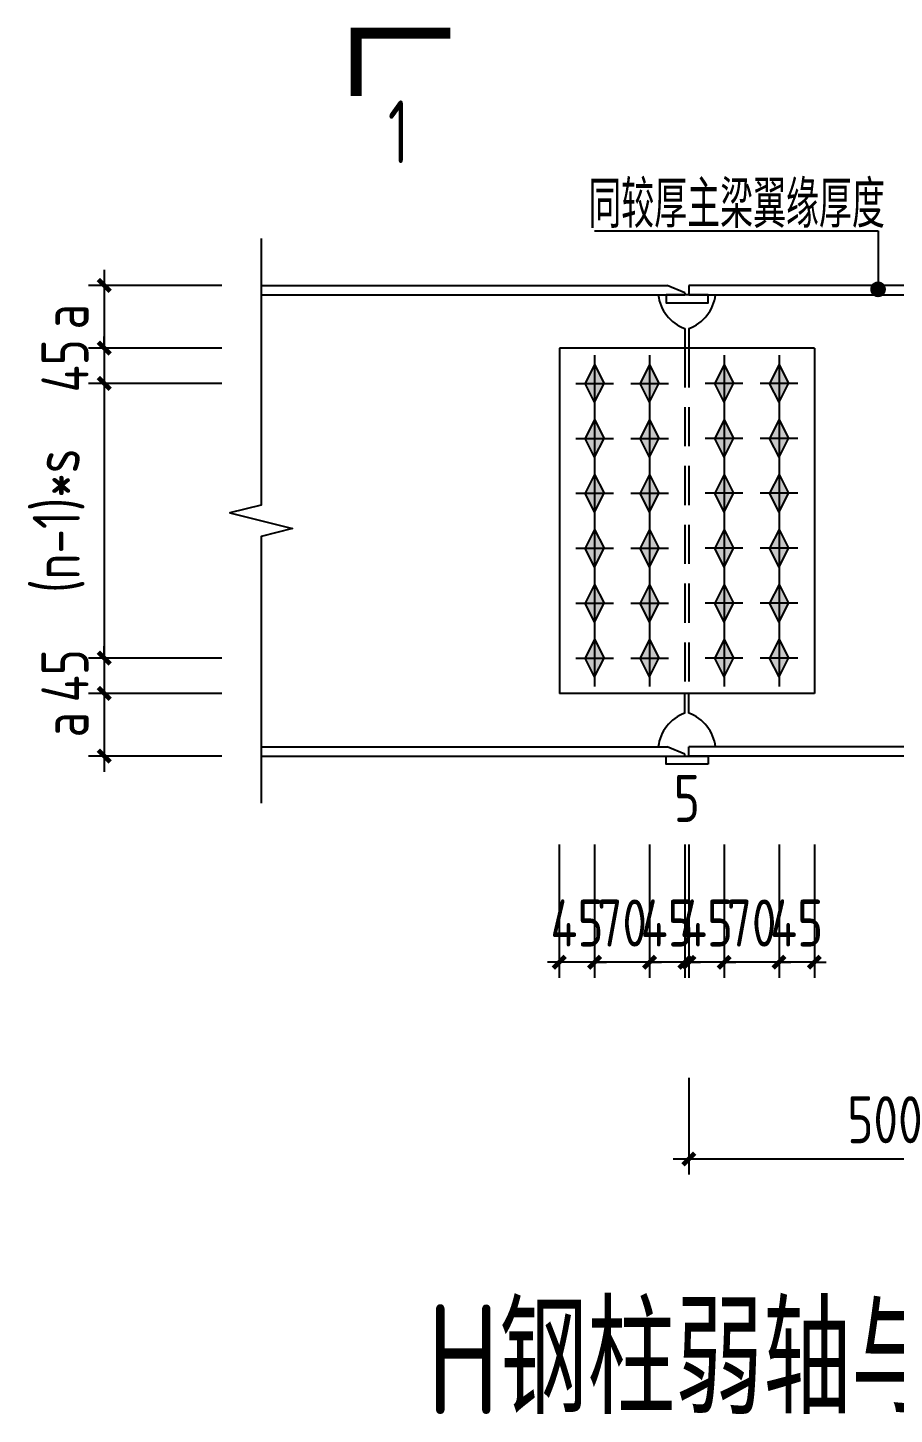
# Model space of a CAD drawing. Extents: x -89996 to 1006241, y -2176 to 440573.
# Drawn here: x 907182 to 912704, y 49274 to 58110 of the extents above; entities that cross this region are included whole.
import ezdxf
from ezdxf.enums import TextEntityAlignment as Align

# ---------------------------------------------------------------- set-up
doc = ezdxf.new("R2010")
doc.units = 0
doc.header["$LTSCALE"] = 1000
doc.header["$MEASUREMENT"] = 0
doc.linetypes.add('DASHED', pattern=[0.75, 0.5, -0.25])
for name, color, linetype in [('BOLT', 251, 'Continuous'), ('DIM', 146, 'Continuous'), ('GL', 150, 'Continuous'), ('PUB_DIM', 3, 'Continuous'), ('PUB_TEXT', 7, 'Continuous'), ('PZ', 202, 'Continuous'), ('TEXT', 7, 'Continuous'), ('引出线', 3, 'Continuous')]:
    doc.layers.add(name, color=color, linetype=linetype)
doc.styles.add('TSSD_Dimension', font='Tssdeng.shx', dxfattribs={"width": 0.8, "bigfont": 'hztxt.shx'})
doc.styles.add('TSSD_Label', font='tssdeng.shx', dxfattribs={"width": 0.7, "bigfont": 'hztxt.shx'})
doc.styles.add('TSSD_Norm', font='tssdeng.shx', dxfattribs={"bigfont": 'hztxt.shx'})
doc.styles.add('TSSD_Num', font='Tssdeng.shx', dxfattribs={"width": 0.7, "bigfont": 'hztxt.shx'})
doc.dimstyles.new('TSSD_20_100', dxfattribs={"dimtxt": 300, "dimasz": 75, "dimexe": 100, "dimexo": 250, "dimgap": 100, "dimtad": 1, "dimdec": 0, "dimlfac": 0.2, "dimzin": 0, "dimdsep": 46, "dimtxsty": 'TSSD_Dimension', "dimblk": 'ARCHTICK', "dimcen": 0, "dimdle": 100, "dimclrt": 7, "dimadec": 0, "dimazin": 0, "dimtfac": 1, "dimtdec": 0, "dimtix": 1, "dimtmove": 2, "dimatfit": 3, "dimfxl": 0, "dimtolj": 1, "dimtzin": 0, "dimarcsym": 0})

# ---------------------------------------------------------------- blocks, each defined once
blk = doc.blocks.new('_ArchTick')
at = {"color": 0, "linetype": 'ByBlock', "const_width": 0.4}
blk.add_lwpolyline([(-0.5, -0.5), (0.5, 0.5)], dxfattribs=at)
blk = doc.blocks.new('*D931')
at = {"layer": 'Defpoints', "color": 0, "ltscale": 1000, "transparency": 16777216}
for p in [(911969.4, 53154.4), (912194.4, 53154.4), (911969.4, 52154.4)]:
    blk.add_point(p, dxfattribs=at)
at = {"layer": 'DIM', "color": 0, "lineweight": -2, "ltscale": 1000, "transparency": 16777216}
for p, q in [((911969.4, 52904.4), (911969.4, 52054.4)), ((912194.4, 52904.4), (912194.4, 52054.4)), ((911969.4, 52154.4), (911894.4, 52154.4)), ((912194.4, 52154.4), (911969.4, 52154.4)), ((912194.4, 52154.4), (912269.4, 52154.4))]:
    blk.add_line(p, q, dxfattribs=at)
at = {"layer": 'DIM', "color": 0, "lineweight": -2, "ltscale": 1000, "transparency": 16777216, "xscale": 75, "yscale": 75, "zscale": 75}
blk.add_blockref('_ArchTick', (911969.4, 52154.4), dxfattribs=at)
at = {"layer": 'DIM', "color": 0, "lineweight": -2, "ltscale": 1000, "transparency": 16777216, "xscale": 75, "yscale": 75, "zscale": 75, "rotation": 180}
blk.add_blockref('_ArchTick', (912194.4, 52154.4), dxfattribs=at)
at = {"layer": 'DIM', "color": 7, "ltscale": 1000, "transparency": 16777216, "insert": (912081.9, 52404.4), "char_height": 300, "attachment_point": 5, "style": 'TSSD_Dimension'}
blk.add_mtext('\\A1;45', dxfattribs=at)
blk = doc.blocks.new('*D932')
at = {"layer": 'Defpoints', "color": 0, "ltscale": 1000, "transparency": 16777216}
for p in [(911394.4, 53154.4), (911619.4, 53154.4), (911394.4, 52154.4)]:
    blk.add_point(p, dxfattribs=at)
at = {"layer": 'DIM', "color": 0, "lineweight": -2, "ltscale": 1000, "transparency": 16777216}
for p, q in [((911394.4, 52904.4), (911394.4, 52054.4)), ((911619.4, 52904.4), (911619.4, 52054.4)), ((911394.4, 52154.4), (911319.4, 52154.4)), ((911619.4, 52154.4), (911394.4, 52154.4)), ((911619.4, 52154.4), (911694.4, 52154.4))]:
    blk.add_line(p, q, dxfattribs=at)
at = {"layer": 'DIM', "color": 0, "lineweight": -2, "ltscale": 1000, "transparency": 16777216, "xscale": 75, "yscale": 75, "zscale": 75}
blk.add_blockref('_ArchTick', (911394.4, 52154.4), dxfattribs=at)
at = {"layer": 'DIM', "color": 0, "lineweight": -2, "ltscale": 1000, "transparency": 16777216, "xscale": 75, "yscale": 75, "zscale": 75, "rotation": 180}
blk.add_blockref('_ArchTick', (911619.4, 52154.4), dxfattribs=at)
at = {"layer": 'DIM', "color": 7, "ltscale": 1000, "transparency": 16777216, "insert": (911506.9, 52404.4), "char_height": 300, "attachment_point": 5, "style": 'TSSD_Dimension'}
blk.add_mtext('\\A1;45', dxfattribs=at)
blk = doc.blocks.new('*D933')
at = {"layer": 'Defpoints', "color": 0, "ltscale": 1000, "transparency": 16777216}
for p in [(911369.4, 53154.4), (911394.4, 53154.4), (911369.4, 52154.4)]:
    blk.add_point(p, dxfattribs=at)
at = {"layer": 'DIM', "color": 0, "lineweight": -2, "ltscale": 1000, "transparency": 16777216}
for p, q in [((911369.4, 52904.4), (911369.4, 52054.4)), ((911394.4, 52904.4), (911394.4, 52054.4)), ((911369.4, 52154.4), (911294.4, 52154.4)), ((911394.4, 52154.4), (911369.4, 52154.4)), ((911394.4, 52154.4), (911469.4, 52154.4))]:
    blk.add_line(p, q, dxfattribs=at)
at = {"layer": 'DIM', "color": 0, "lineweight": -2, "ltscale": 1000, "transparency": 16777216, "xscale": 75, "yscale": 75, "zscale": 75}
blk.add_blockref('_ArchTick', (911369.4, 52154.4), dxfattribs=at)
at = {"layer": 'DIM', "color": 0, "lineweight": -2, "ltscale": 1000, "transparency": 16777216, "xscale": 75, "yscale": 75, "zscale": 75, "rotation": 180}
blk.add_blockref('_ArchTick', (911394.4, 52154.4), dxfattribs=at)
at = {"layer": 'DIM', "color": 7, "ltscale": 1000, "transparency": 16777216, "insert": (911381.9, 53198.6), "char_height": 300, "attachment_point": 5, "style": 'TSSD_Dimension'}
blk.add_mtext('\\A1;5', dxfattribs=at)
blk = doc.blocks.new('*D934')
at = {"layer": 'Defpoints', "color": 0, "ltscale": 1000, "transparency": 16777216}
for p in [(911144.4, 53154.4), (911369.4, 53154.4), (911144.4, 52154.4)]:
    blk.add_point(p, dxfattribs=at)
at = {"layer": 'DIM', "color": 0, "lineweight": -2, "ltscale": 1000, "transparency": 16777216}
for p, q in [((911144.4, 52904.4), (911144.4, 52054.4)), ((911369.4, 52904.4), (911369.4, 52054.4)), ((911144.4, 52154.4), (911069.4, 52154.4)), ((911369.4, 52154.4), (911144.4, 52154.4)), ((911369.4, 52154.4), (911444.4, 52154.4))]:
    blk.add_line(p, q, dxfattribs=at)
at = {"layer": 'DIM', "color": 0, "lineweight": -2, "ltscale": 1000, "transparency": 16777216, "xscale": 75, "yscale": 75, "zscale": 75}
blk.add_blockref('_ArchTick', (911144.4, 52154.4), dxfattribs=at)
at = {"layer": 'DIM', "color": 0, "lineweight": -2, "ltscale": 1000, "transparency": 16777216, "xscale": 75, "yscale": 75, "zscale": 75, "rotation": 180}
blk.add_blockref('_ArchTick', (911369.4, 52154.4), dxfattribs=at)
at = {"layer": 'DIM', "color": 7, "ltscale": 1000, "transparency": 16777216, "insert": (911256.9, 52404.4), "char_height": 300, "attachment_point": 5, "style": 'TSSD_Dimension'}
blk.add_mtext('\\A1;45', dxfattribs=at)
blk = doc.blocks.new('*D935')
at = {"layer": 'Defpoints', "color": 0, "ltscale": 1000, "transparency": 16777216}
for p in [(910569.4, 53154.4), (910794.4, 53154.4), (910569.4, 52154.4)]:
    blk.add_point(p, dxfattribs=at)
at = {"layer": 'DIM', "color": 0, "lineweight": -2, "ltscale": 1000, "transparency": 16777216}
for p, q in [((910569.4, 52904.4), (910569.4, 52054.4)), ((910794.4, 52904.4), (910794.4, 52054.4)), ((910569.4, 52154.4), (910494.4, 52154.4)), ((910794.4, 52154.4), (910569.4, 52154.4)), ((910794.4, 52154.4), (910869.4, 52154.4))]:
    blk.add_line(p, q, dxfattribs=at)
at = {"layer": 'DIM', "color": 0, "lineweight": -2, "ltscale": 1000, "transparency": 16777216, "xscale": 75, "yscale": 75, "zscale": 75}
blk.add_blockref('_ArchTick', (910569.4, 52154.4), dxfattribs=at)
at = {"layer": 'DIM', "color": 0, "lineweight": -2, "ltscale": 1000, "transparency": 16777216, "xscale": 75, "yscale": 75, "zscale": 75, "rotation": 180}
blk.add_blockref('_ArchTick', (910794.4, 52154.4), dxfattribs=at)
at = {"layer": 'DIM', "color": 7, "ltscale": 1000, "transparency": 16777216, "insert": (910681.9, 52404.4), "char_height": 300, "attachment_point": 5, "style": 'TSSD_Dimension'}
blk.add_mtext('\\A1;45', dxfattribs=at)
blk = doc.blocks.new('*D936')
at = {"layer": 'Defpoints', "color": 0, "ltscale": 1000, "transparency": 16777216}
for p in [(911394.4, 51667.7), (913894.4, 51667.7), (913894.4, 50900.9)]:
    blk.add_point(p, dxfattribs=at)
at = {"layer": 'DIM', "color": 0, "lineweight": -2, "ltscale": 1000, "transparency": 16777216}
for p, q in [((911394.4, 51417.7), (911394.4, 50800.9)), ((913894.4, 51417.7), (913894.4, 50800.9)), ((911294.4, 50900.9), (913994.4, 50900.9))]:
    blk.add_line(p, q, dxfattribs=at)
at = {"layer": 'DIM', "color": 0, "lineweight": -2, "ltscale": 1000, "transparency": 16777216, "xscale": 75, "yscale": 75, "zscale": 75, "rotation": 180}
blk.add_blockref('_ArchTick', (911394.4, 50900.9), dxfattribs=at)
at = {"layer": 'DIM', "color": 0, "lineweight": -2, "ltscale": 1000, "transparency": 16777216, "xscale": 75, "yscale": 75, "zscale": 75}
blk.add_blockref('_ArchTick', (913894.4, 50900.9), dxfattribs=at)
at = {"layer": 'DIM', "color": 7, "ltscale": 1000, "transparency": 16777216, "insert": (912644.4, 51150.9), "char_height": 300, "attachment_point": 5, "style": 'TSSD_Dimension'}
blk.add_mtext('\\A1;500', dxfattribs=at)
blk = doc.blocks.new('*D937')
at = {"layer": 'Defpoints', "color": 0, "ltscale": 1000, "transparency": 16777216}
for p in [(908669.4, 56467.7), (907669.4, 56067.7), (908669.4, 56067.7)]:
    blk.add_point(p, dxfattribs=at)
at = {"layer": 'DIM', "color": 0, "lineweight": -2, "ltscale": 1000, "transparency": 16777216}
for p, q in [((907669.4, 56567.7), (907669.4, 55967.7)), ((908419.4, 56467.7), (907569.4, 56467.7)), ((908419.4, 56067.7), (907569.4, 56067.7))]:
    blk.add_line(p, q, dxfattribs=at)
at = {"layer": 'DIM', "color": 0, "lineweight": -2, "ltscale": 1000, "transparency": 16777216, "xscale": 75, "yscale": 75, "zscale": 75}
for p, rotation in [((907669.4, 56467.7), 90), ((907669.4, 56067.7), 270)]:
    blk.add_blockref('_ArchTick', p, dxfattribs=dict(at, rotation=rotation))
at = {"layer": 'DIM', "color": 7, "ltscale": 1000, "transparency": 16777216, "insert": (907419.4, 56267.7), "char_height": 300, "attachment_point": 5, "rotation": 90, "style": 'TSSD_Dimension'}
blk.add_mtext('\\A1;a', dxfattribs=at)
blk = doc.blocks.new('*D938')
at = {"layer": 'Defpoints', "color": 0, "ltscale": 1000, "transparency": 16777216}
for p in [(908669.4, 56067.7), (907669.4, 55842.7), (908669.4, 55842.7)]:
    blk.add_point(p, dxfattribs=at)
at = {"layer": 'DIM', "color": 0, "lineweight": -2, "ltscale": 1000, "transparency": 16777216}
for p, q in [((907669.4, 56067.7), (907669.4, 56142.7)), ((908419.4, 56067.7), (907569.4, 56067.7)), ((907669.4, 56067.7), (907669.4, 55842.7)), ((908419.4, 55842.7), (907569.4, 55842.7)), ((907669.4, 55842.7), (907669.4, 55767.7))]:
    blk.add_line(p, q, dxfattribs=at)
at = {"layer": 'DIM', "color": 0, "lineweight": -2, "ltscale": 1000, "transparency": 16777216, "xscale": 75, "yscale": 75, "zscale": 75}
for p, rotation in [((907669.4, 56067.7), 270), ((907669.4, 55842.7), 90)]:
    blk.add_blockref('_ArchTick', p, dxfattribs=dict(at, rotation=rotation))
at = {"layer": 'DIM', "color": 7, "ltscale": 1000, "transparency": 16777216, "insert": (907419.4, 55955.2), "char_height": 300, "attachment_point": 5, "rotation": 90, "style": 'TSSD_Dimension'}
blk.add_mtext('\\A1;45', dxfattribs=at)
blk = doc.blocks.new('*D939')
at = {"layer": 'Defpoints', "color": 0, "ltscale": 1000, "transparency": 16777216}
for p in [(908669.4, 55842.7), (907669.4, 54092.7), (908669.4, 54092.7)]:
    blk.add_point(p, dxfattribs=at)
at = {"layer": 'DIM', "color": 0, "lineweight": -2, "ltscale": 1000, "transparency": 16777216}
for p, q in [((907669.4, 55942.7), (907669.4, 53992.7)), ((908419.4, 55842.7), (907569.4, 55842.7)), ((908419.4, 54092.7), (907569.4, 54092.7))]:
    blk.add_line(p, q, dxfattribs=at)
at = {"layer": 'DIM', "color": 0, "lineweight": -2, "ltscale": 1000, "transparency": 16777216, "xscale": 75, "yscale": 75, "zscale": 75}
for p, rotation in [((907669.4, 55842.7), 90), ((907669.4, 54092.7), 270)]:
    blk.add_blockref('_ArchTick', p, dxfattribs=dict(at, rotation=rotation))
at = {"layer": 'DIM', "color": 7, "ltscale": 1000, "transparency": 16777216, "insert": (907379, 54967.7), "char_height": 300, "attachment_point": 5, "rotation": 90, "style": 'TSSD_Dimension'}
blk.add_mtext('\\A1;(n-1)*s', dxfattribs=at)
blk = doc.blocks.new('*D940')
at = {"layer": 'Defpoints', "color": 0, "ltscale": 1000, "transparency": 16777216}
for p in [(908669.4, 54092.7), (907669.4, 53867.7), (908669.4, 53867.7)]:
    blk.add_point(p, dxfattribs=at)
at = {"layer": 'DIM', "color": 0, "lineweight": -2, "ltscale": 1000, "transparency": 16777216}
for p, q in [((907669.4, 54092.7), (907669.4, 54167.7)), ((908419.4, 54092.7), (907569.4, 54092.7)), ((907669.4, 54092.7), (907669.4, 53867.7)), ((908419.4, 53867.7), (907569.4, 53867.7)), ((907669.4, 53867.7), (907669.4, 53792.7))]:
    blk.add_line(p, q, dxfattribs=at)
at = {"layer": 'DIM', "color": 0, "lineweight": -2, "ltscale": 1000, "transparency": 16777216, "xscale": 75, "yscale": 75, "zscale": 75}
for p, rotation in [((907669.4, 54092.7), 270), ((907669.4, 53867.7), 90)]:
    blk.add_blockref('_ArchTick', p, dxfattribs=dict(at, rotation=rotation))
at = {"layer": 'DIM', "color": 7, "ltscale": 1000, "transparency": 16777216, "insert": (907419.4, 53980.2), "char_height": 300, "attachment_point": 5, "rotation": 90, "style": 'TSSD_Dimension'}
blk.add_mtext('\\A1;45', dxfattribs=at)
blk = doc.blocks.new('*D941')
at = {"layer": 'Defpoints', "color": 0, "ltscale": 1000, "transparency": 16777216}
for p in [(908669.4, 53867.7), (907669.4, 53467.7), (908669.4, 53467.7)]:
    blk.add_point(p, dxfattribs=at)
at = {"layer": 'DIM', "color": 0, "lineweight": -2, "ltscale": 1000, "transparency": 16777216}
for p, q in [((907669.4, 53967.7), (907669.4, 53367.7)), ((908419.4, 53867.7), (907569.4, 53867.7)), ((908419.4, 53467.7), (907569.4, 53467.7))]:
    blk.add_line(p, q, dxfattribs=at)
at = {"layer": 'DIM', "color": 0, "lineweight": -2, "ltscale": 1000, "transparency": 16777216, "xscale": 75, "yscale": 75, "zscale": 75}
for p, rotation in [((907669.4, 53867.7), 90), ((907669.4, 53467.7), 270)]:
    blk.add_blockref('_ArchTick', p, dxfattribs=dict(at, rotation=rotation))
at = {"layer": 'DIM', "color": 7, "ltscale": 1000, "transparency": 16777216, "insert": (907419.4, 53667.7), "char_height": 300, "attachment_point": 5, "rotation": 90, "style": 'TSSD_Dimension'}
blk.add_mtext('\\A1;a', dxfattribs=at)
blk = doc.blocks.new('*D948')
at = {"layer": 'Defpoints', "color": 0, "ltscale": 1000, "transparency": 16777216}
for p in [(910794.4, 53154.4), (911144.4, 53154.4), (910794.4, 52154.4)]:
    blk.add_point(p, dxfattribs=at)
at = {"layer": 'DIM', "color": 0, "lineweight": -2, "ltscale": 1000, "transparency": 16777216}
for p, q in [((910794.4, 52904.4), (910794.4, 52054.4)), ((911144.4, 52904.4), (911144.4, 52054.4)), ((910794.4, 52154.4), (910719.4, 52154.4)), ((911144.4, 52154.4), (910794.4, 52154.4)), ((911144.4, 52154.4), (911219.4, 52154.4))]:
    blk.add_line(p, q, dxfattribs=at)
at = {"layer": 'DIM', "color": 0, "lineweight": -2, "ltscale": 1000, "transparency": 16777216, "xscale": 75, "yscale": 75, "zscale": 75}
blk.add_blockref('_ArchTick', (910794.4, 52154.4), dxfattribs=at)
at = {"layer": 'DIM', "color": 0, "lineweight": -2, "ltscale": 1000, "transparency": 16777216, "xscale": 75, "yscale": 75, "zscale": 75, "rotation": 180}
blk.add_blockref('_ArchTick', (911144.4, 52154.4), dxfattribs=at)
at = {"layer": 'DIM', "color": 7, "ltscale": 1000, "transparency": 16777216, "insert": (910969.4, 52404.4), "char_height": 300, "attachment_point": 5, "style": 'TSSD_Dimension'}
blk.add_mtext('\\A1;70', dxfattribs=at)
blk = doc.blocks.new('*D949')
at = {"layer": 'Defpoints', "color": 0, "ltscale": 1000, "transparency": 16777216}
for p in [(911619.4, 53154.4), (911969.4, 53154.4), (911619.4, 52154.4)]:
    blk.add_point(p, dxfattribs=at)
at = {"layer": 'DIM', "color": 0, "lineweight": -2, "ltscale": 1000, "transparency": 16777216}
for p, q in [((911619.4, 52904.4), (911619.4, 52054.4)), ((911969.4, 52904.4), (911969.4, 52054.4)), ((911619.4, 52154.4), (911544.4, 52154.4)), ((911969.4, 52154.4), (911619.4, 52154.4)), ((911969.4, 52154.4), (912044.4, 52154.4))]:
    blk.add_line(p, q, dxfattribs=at)
at = {"layer": 'DIM', "color": 0, "lineweight": -2, "ltscale": 1000, "transparency": 16777216, "xscale": 75, "yscale": 75, "zscale": 75}
blk.add_blockref('_ArchTick', (911619.4, 52154.4), dxfattribs=at)
at = {"layer": 'DIM', "color": 0, "lineweight": -2, "ltscale": 1000, "transparency": 16777216, "xscale": 75, "yscale": 75, "zscale": 75, "rotation": 180}
blk.add_blockref('_ArchTick', (911969.4, 52154.4), dxfattribs=at)
at = {"layer": 'DIM', "color": 7, "ltscale": 1000, "transparency": 16777216, "insert": (911794.4, 52404.4), "char_height": 300, "attachment_point": 5, "style": 'TSSD_Dimension'}
blk.add_mtext('\\A1;70', dxfattribs=at)

msp = doc.modelspace()

# ---------------------------------------------------------------- hatches: boundary and pattern name
at = {"layer": 'BOLT', "ltscale": 1000}
for points in [[(910794.41, 55962.69), (910734.41, 55842.69), (910794.41, 55722.69), (910854.41, 55842.69)], [(911144.41, 55962.69), (911084.41, 55842.69), (911144.41, 55722.69), (911204.41, 55842.69)], [(911619.41, 55962.69), (911679.41, 55842.69), (911619.41, 55722.69), (911559.41, 55842.69)], [(911969.41, 55962.69), (912029.41, 55842.69), (911969.41, 55722.69), (911909.41, 55842.69)], [(910794.41, 55612.69), (910734.41, 55492.69), (910794.41, 55372.69), (910854.41, 55492.69)], [(911144.41, 55612.69), (911084.41, 55492.69), (911144.41, 55372.69), (911204.41, 55492.69)], [(911619.41, 55612.69), (911679.41, 55492.69), (911619.41, 55372.69), (911559.41, 55492.69)], [(911969.41, 55612.69), (912029.41, 55492.69), (911969.41, 55372.69), (911909.41, 55492.69)], [(910794.41, 55262.69), (910734.41, 55142.69), (910794.41, 55022.69), (910854.41, 55142.69)], [(911144.41, 55262.69), (911084.41, 55142.69), (911144.41, 55022.69), (911204.41, 55142.69)], [(911619.41, 55262.69), (911679.41, 55142.69), (911619.41, 55022.69), (911559.41, 55142.69)], [(911969.41, 55262.69), (912029.41, 55142.69), (911969.41, 55022.69), (911909.41, 55142.69)], [(910794.41, 54912.69), (910734.41, 54792.69), (910794.41, 54672.69), (910854.41, 54792.69)], [(911144.41, 54912.69), (911084.41, 54792.69), (911144.41, 54672.69), (911204.41, 54792.69)], [(911619.41, 54912.69), (911679.41, 54792.69), (911619.41, 54672.69), (911559.41, 54792.69)], [(911969.41, 54912.69), (912029.41, 54792.69), (911969.41, 54672.69), (911909.41, 54792.69)], [(910794.41, 54562.69), (910734.41, 54442.69), (910794.41, 54322.69), (910854.41, 54442.69)], [(911144.41, 54562.69), (911084.41, 54442.69), (911144.41, 54322.69), (911204.41, 54442.69)], [(911619.41, 54562.69), (911679.41, 54442.69), (911619.41, 54322.69), (911559.41, 54442.69)], [(911969.41, 54562.69), (912029.41, 54442.69), (911969.41, 54322.69), (911909.41, 54442.69)], [(910794.41, 54212.69), (910734.41, 54092.69), (910794.41, 53972.69), (910854.41, 54092.69)], [(911144.41, 54212.69), (911084.41, 54092.69), (911144.41, 53972.69), (911204.41, 54092.69)], [(911619.41, 54212.69), (911679.41, 54092.69), (911619.41, 53972.69), (911559.41, 54092.69)], [(911969.41, 54212.69), (912029.41, 54092.69), (911969.41, 53972.69), (911909.41, 54092.69)]]:
    msp.add_hatch(color=256, dxfattribs=at).paths.add_polyline_path(points)

# ---------------------------------------------------------------- linework, layer by layer
for p, q in [((910794.41, 56022.69), (910794.41, 55662.69)), ((911144.41, 56022.69), (911144.41, 55662.69)), ((911619.41, 56022.69), (911619.41, 55662.69)), ((911969.41, 56022.69), (911969.41, 55662.69)), ((910794.41, 55962.69), (910734.41, 55842.69)), ((910794.41, 55962.69), (910854.41, 55842.69)), ((911144.41, 55962.69), (911084.41, 55842.69)), ((911144.41, 55962.69), (911204.41, 55842.69)), ((911619.41, 55962.69), (911559.41, 55842.69)), ((911619.41, 55962.69), (911679.41, 55842.69)), ((911969.41, 55962.69), (911909.41, 55842.69)), ((911969.41, 55962.69), (912029.41, 55842.69)), ((910674.41, 55842.69), (910914.41, 55842.69)), ((910794.41, 55722.69), (910734.41, 55842.69)), ((910794.41, 55722.69), (910854.41, 55842.69)), ((911024.41, 55842.69), (911264.41, 55842.69)), ((911144.41, 55722.69), (911084.41, 55842.69)), ((911144.41, 55722.69), (911204.41, 55842.69)), ((911739.41, 55842.69), (911499.41, 55842.69)), ((911619.41, 55722.69), (911559.41, 55842.69)), ((911619.41, 55722.69), (911679.41, 55842.69)), ((912089.41, 55842.69), (911849.41, 55842.69)), ((911969.41, 55722.69), (911909.41, 55842.69)), ((911969.41, 55722.69), (912029.41, 55842.69)), ((910794.41, 55672.69), (910794.41, 55312.69)), ((911144.41, 55672.69), (911144.41, 55312.69)), ((911619.41, 55672.69), (911619.41, 55312.69)), ((911969.41, 55672.69), (911969.41, 55312.69)), ((910794.41, 55612.69), (910734.41, 55492.69)), ((910794.41, 55612.69), (910854.41, 55492.69)), ((911144.41, 55612.69), (911084.41, 55492.69)), ((911144.41, 55612.69), (911204.41, 55492.69)), ((911619.41, 55612.69), (911559.41, 55492.69)), ((911619.41, 55612.69), (911679.41, 55492.69)), ((911969.41, 55612.69), (911909.41, 55492.69)), ((911969.41, 55612.69), (912029.41, 55492.69)), ((910674.41, 55492.69), (910914.41, 55492.69)), ((910794.41, 55372.69), (910734.41, 55492.69)), ((910794.41, 55372.69), (910854.41, 55492.69)), ((911024.41, 55492.69), (911264.41, 55492.69)), ((911144.41, 55372.69), (911084.41, 55492.69)), ((911144.41, 55372.69), (911204.41, 55492.69)), ((911739.41, 55492.69), (911499.41, 55492.69)), ((911619.41, 55372.69), (911559.41, 55492.69)), ((911619.41, 55372.69), (911679.41, 55492.69)), ((912089.41, 55492.69), (911849.41, 55492.69)), ((911969.41, 55372.69), (911909.41, 55492.69)), ((911969.41, 55372.69), (912029.41, 55492.69)), ((910794.41, 55322.69), (910794.41, 54962.69)), ((911144.41, 55322.69), (911144.41, 54962.69)), ((911619.41, 55322.69), (911619.41, 54962.69)), ((911969.41, 55322.69), (911969.41, 54962.69)), ((910794.41, 55262.69), (910734.41, 55142.69)), ((910794.41, 55262.69), (910854.41, 55142.69)), ((911144.41, 55262.69), (911084.41, 55142.69)), ((911144.41, 55262.69), (911204.41, 55142.69)), ((911619.41, 55262.69), (911559.41, 55142.69)), ((911619.41, 55262.69), (911679.41, 55142.69)), ((911969.41, 55262.69), (911909.41, 55142.69)), ((911969.41, 55262.69), (912029.41, 55142.69)), ((910674.41, 55142.69), (910914.41, 55142.69)), ((910794.41, 55022.69), (910734.41, 55142.69)), ((910794.41, 55022.69), (910854.41, 55142.69)), ((911024.41, 55142.69), (911264.41, 55142.69)), ((911144.41, 55022.69), (911084.41, 55142.69)), ((911144.41, 55022.69), (911204.41, 55142.69)), ((911739.41, 55142.69), (911499.41, 55142.69)), ((911619.41, 55022.69), (911559.41, 55142.69)), ((911619.41, 55022.69), (911679.41, 55142.69)), ((912089.41, 55142.69), (911849.41, 55142.69)), ((911969.41, 55022.69), (911909.41, 55142.69)), ((911969.41, 55022.69), (912029.41, 55142.69)), ((910794.41, 54972.69), (910794.41, 54612.69)), ((911144.41, 54972.69), (911144.41, 54612.69)), ((911619.41, 54972.69), (911619.41, 54612.69)), ((911969.41, 54972.69), (911969.41, 54612.69)), ((910794.41, 54912.69), (910734.41, 54792.69)), ((910794.41, 54912.69), (910854.41, 54792.69)), ((911144.41, 54912.69), (911084.41, 54792.69)), ((911144.41, 54912.69), (911204.41, 54792.69)), ((911619.41, 54912.69), (911559.41, 54792.69)), ((911619.41, 54912.69), (911679.41, 54792.69)), ((911969.41, 54912.69), (911909.41, 54792.69)), ((911969.41, 54912.69), (912029.41, 54792.69)), ((910674.41, 54792.69), (910914.41, 54792.69)), ((910794.41, 54672.69), (910734.41, 54792.69)), ((910794.41, 54672.69), (910854.41, 54792.69)), ((911024.41, 54792.69), (911264.41, 54792.69)), ((911144.41, 54672.69), (911084.41, 54792.69)), ((911144.41, 54672.69), (911204.41, 54792.69)), ((911739.41, 54792.69), (911499.41, 54792.69)), ((911619.41, 54672.69), (911559.41, 54792.69)), ((911619.41, 54672.69), (911679.41, 54792.69)), ((912089.41, 54792.69), (911849.41, 54792.69)), ((911969.41, 54672.69), (911909.41, 54792.69)), ((911969.41, 54672.69), (912029.41, 54792.69)), ((910794.41, 54622.69), (910794.41, 54262.69)), ((911144.41, 54622.69), (911144.41, 54262.69)), ((911619.41, 54622.69), (911619.41, 54262.69)), ((911969.41, 54622.69), (911969.41, 54262.69)), ((910794.41, 54562.69), (910734.41, 54442.69)), ((910794.41, 54562.69), (910854.41, 54442.69)), ((911144.41, 54562.69), (911084.41, 54442.69)), ((911144.41, 54562.69), (911204.41, 54442.69)), ((911619.41, 54562.69), (911559.41, 54442.69)), ((911619.41, 54562.69), (911679.41, 54442.69)), ((911969.41, 54562.69), (911909.41, 54442.69)), ((911969.41, 54562.69), (912029.41, 54442.69)), ((910674.41, 54442.69), (910914.41, 54442.69)), ((910794.41, 54322.69), (910734.41, 54442.69)), ((910794.41, 54322.69), (910854.41, 54442.69)), ((911024.41, 54442.69), (911264.41, 54442.69)), ((911144.41, 54322.69), (911084.41, 54442.69)), ((911144.41, 54322.69), (911204.41, 54442.69)), ((911739.41, 54442.69), (911499.41, 54442.69)), ((911619.41, 54322.69), (911559.41, 54442.69)), ((911619.41, 54322.69), (911679.41, 54442.69)), ((912089.41, 54442.69), (911849.41, 54442.69)), ((911969.41, 54322.69), (911909.41, 54442.69)), ((911969.41, 54322.69), (912029.41, 54442.69)), ((910794.41, 54272.69), (910794.41, 53912.69)), ((911144.41, 54272.69), (911144.41, 53912.69)), ((911619.41, 54272.69), (911619.41, 53912.69)), ((911969.41, 54272.69), (911969.41, 53912.69)), ((910794.41, 54212.69), (910734.41, 54092.69)), ((910794.41, 54212.69), (910854.41, 54092.69)), ((911144.41, 54212.69), (911084.41, 54092.69)), ((911144.41, 54212.69), (911204.41, 54092.69)), ((911619.41, 54212.69), (911559.41, 54092.69)), ((911619.41, 54212.69), (911679.41, 54092.69)), ((911969.41, 54212.69), (911909.41, 54092.69)), ((911969.41, 54212.69), (912029.41, 54092.69)), ((910674.41, 54092.69), (910914.41, 54092.69)), ((910794.41, 53972.69), (910734.41, 54092.69)), ((910794.41, 53972.69), (910854.41, 54092.69)), ((911024.41, 54092.69), (911264.41, 54092.69)), ((911144.41, 53972.69), (911084.41, 54092.69)), ((911144.41, 53972.69), (911204.41, 54092.69)), ((911739.41, 54092.69), (911499.41, 54092.69)), ((911619.41, 53972.69), (911559.41, 54092.69)), ((911619.41, 53972.69), (911679.41, 54092.69)), ((912089.41, 54092.69), (911849.41, 54092.69)), ((911969.41, 53972.69), (911909.41, 54092.69)), ((911969.41, 53972.69), (912029.41, 54092.69))]:
    msp.add_line(p, q, dxfattribs=at)
at = {"layer": 'GL'}
for p, q in [((908669.41, 56467.69), (911257.35, 56467.69)), ((908669.41, 56407.69), (911369.41, 56407.69)), ((908669.41, 53527.69), (911257.35, 53527.69)), ((908669.41, 53467.69), (911369.41, 53467.69))]:
    msp.add_line(p, q, dxfattribs=at)
at = {"layer": 'GL', "ltscale": 1000}
for p, q in [((911369.41, 56421.13), (911257.35, 56467.69)), ((911394.41, 56467.69), (911394.41, 56407.69)), ((913269.41, 56467.69), (911394.41, 56467.69)), ((911369.41, 56421.13), (911369.41, 56407.69)), ((911394.41, 56407.69), (913269.41, 56407.69)), ((911369.41, 56193.43), (911369.41, 56067.69)), ((911394.41, 56193.43), (911394.41, 56067.69)), ((911369.41, 53741.96), (911369.41, 53867.69)), ((911394.41, 53741.96), (911394.41, 53867.69)), ((911369.41, 53481.13), (911257.35, 53527.69)), ((911369.41, 53467.69), (911369.41, 53481.13)), ((913269.41, 53527.69), (911394.41, 53527.69)), ((911394.41, 53467.69), (911394.41, 53527.69)), ((911394.41, 53467.69), (911394.41, 53527.69)), ((913269.41, 53467.69), (911394.41, 53467.69))]:
    msp.add_line(p, q, dxfattribs=at)
at = {"layer": 'GL', "linetype": 'DASHED', "ltscale": 0.5}
for p, q in [((911369.41, 56067.69), (911369.41, 53867.69)), ((911394.41, 56067.69), (911394.41, 53867.69))]:
    msp.add_line(p, q, dxfattribs=at)
at = {"layer": 'GL', "ltscale": 1000}
for centre, start, end in [((911456.81, 56436.93), 186.488705, 250.254299), ((911307.01, 56436.93), 289.745701, 353.511295), ((911456.81, 53498.46), 109.745701, 173.511295), ((911307.01, 53498.46), 6.488705, 70.254299)]:
    msp.add_arc(centre, 258.71, start, end, dxfattribs=at)
at = {"layer": 'PUB_DIM', "const_width": 70}
msp.add_lwpolyline([(909875.33, 58074.84), (909275.33, 58074.84), (909275.33, 57674.84)], dxfattribs=at)
at = {"layer": 'PUB_DIM'}
msp.add_lwpolyline([(908669.41, 56767.69), (908669.41, 55067.69), (908469.41, 55017.69), (908869.41, 54917.69), (908669.41, 54867.69), (908669.41, 53167.69)], dxfattribs=at)
at = {"layer": 'PZ', "ltscale": 1000}
for p, q in [((910569.41, 56067.69), (910569.41, 53867.69)), ((912194.41, 56067.69), (910569.41, 56067.69)), ((912194.41, 56067.69), (912194.41, 53867.69)), ((912194.41, 53867.69), (910569.41, 53867.69))]:
    msp.add_line(p, q, dxfattribs=at)
for points in [[(911518.36, 56407.69), (911249.12, 56407.69), (911249.12, 56356.51), (911518.36, 56356.51)], [(911518.36, 53416.51), (911249.12, 53416.51), (911249.12, 53467.69), (911518.36, 53467.69)]]:
    msp.add_lwpolyline(points, close=True, dxfattribs=at)
at = {"layer": '引出线', "ltscale": 1000}
for p, q in [((910793.04, 56815.43), (912600.24, 56815.43)), ((912600.24, 56815.43), (912600.24, 56442.71))]:
    msp.add_line(p, q, dxfattribs=at)
at = {"layer": '引出线', "ltscale": 1000, "const_width": 50}
msp.add_lwpolyline([(912575.24, 56442.71, 1), (912625.24, 56442.71, 1)], format="xyb", close=True, dxfattribs=at)

# ---------------------------------------------------------------- texts
at = {"layer": 'PUB_TEXT', "style": 'TSSD_Num', "width": 0.7}
msp.add_text('1', height=400, dxfattribs=at).set_placement((909477.29, 57246.48))
at = {"layer": 'TEXT', "ltscale": 1000, "style": 'TSSD_Label', "width": 0.7}
msp.add_text('同较厚主梁翼缘厚度', height=300, dxfattribs=at).set_placement((910753.82, 56834.61))
at = {"layer": 'TEXT', "ltscale": 1000, "style": 'TSSD_Norm', "width": 0.8}
msp.add_text('H钢柱弱轴与等截面钢梁刚接节点', height=700, dxfattribs=at).set_placement((909725.61, 49065.45), align=Align.BOTTOM_LEFT)

# ---------------------------------------------------------------- dimensions: what is measured, and where the dimension line sits
at = {"layer": 'DIM', "ltscale": 1000}
for base, p1, p2, text, picture, middle in [((907669.41, 56067.69), (908669.41, 56467.69), (908669.41, 56067.69), 'a', '*D937', (907419.41, 56267.69)), ((907669.41, 54092.69), (908669.41, 55842.69), (908669.41, 54092.69), '(n-1)*s', '*D939', (907379.03, 54967.69)), ((907669.41, 53467.69), (908669.41, 53867.69), (908669.41, 53467.69), 'a', '*D941', (907419.41, 53667.69))]:
    dim = msp.add_linear_dim(base=base, p1=p1, p2=p2, angle=90, text=text, dimstyle='TSSD_20_100', dxfattribs=at)
    dim.commit()
    dim.dimension.update_dxf_attribs({"geometry": picture, "text_midpoint": middle})
for base, p1, p2, angle, picture, middle in [((907669.41, 55842.69), (908669.41, 56067.69), (908669.41, 55842.69), 90, '*D938', (907419.41, 55955.19)), ((907669.41, 53867.69), (908669.41, 54092.69), (908669.41, 53867.69), 90, '*D940', (907419.41, 53980.19)), ((910569.41, 52154.45), (910794.41, 53154.45), (910569.41, 53154.45), 180, '*D935', (910681.91, 52404.45)), ((910794.41, 52154.45), (911144.41, 53154.45), (910794.41, 53154.45), 180, '*D948', (910969.41, 52404.45)), ((911144.41, 52154.45), (911369.41, 53154.45), (911144.41, 53154.45), 180, '*D934', (911256.91, 52404.45)), ((911394.41, 52154.45), (911619.41, 53154.45), (911394.41, 53154.45), 180, '*D932', (911506.91, 52404.45)), ((911619.41, 52154.45), (911969.41, 53154.45), (911619.41, 53154.45), 180, '*D949', (911794.41, 52404.45)), ((911969.41, 52154.45), (912194.41, 53154.45), (911969.41, 53154.45), 180, '*D931', (912081.91, 52404.45)), ((913894.41, 50900.88), (911394.41, 51667.69), (913894.41, 51667.69), 180, '*D936', (912644.41, 51150.88))]:
    dim = msp.add_linear_dim(base=base, p1=p1, p2=p2, angle=angle, dimstyle='TSSD_20_100', dxfattribs=at)
    dim.commit()
    dim.dimension.update_dxf_attribs({"geometry": picture, "text_midpoint": middle})
dim = msp.add_linear_dim(base=(911369.41, 52154.45), p1=(911394.41, 53154.45), p2=(911369.41, 53154.45), angle=180, dimstyle='TSSD_20_100', dxfattribs=at)
dim.commit()
dim.dimension.update_dxf_attribs({"geometry": '*D933', "text_midpoint": (911381.91, 53198.55), "dimtype": 128})

doc.saveas('drawing.dxf')
